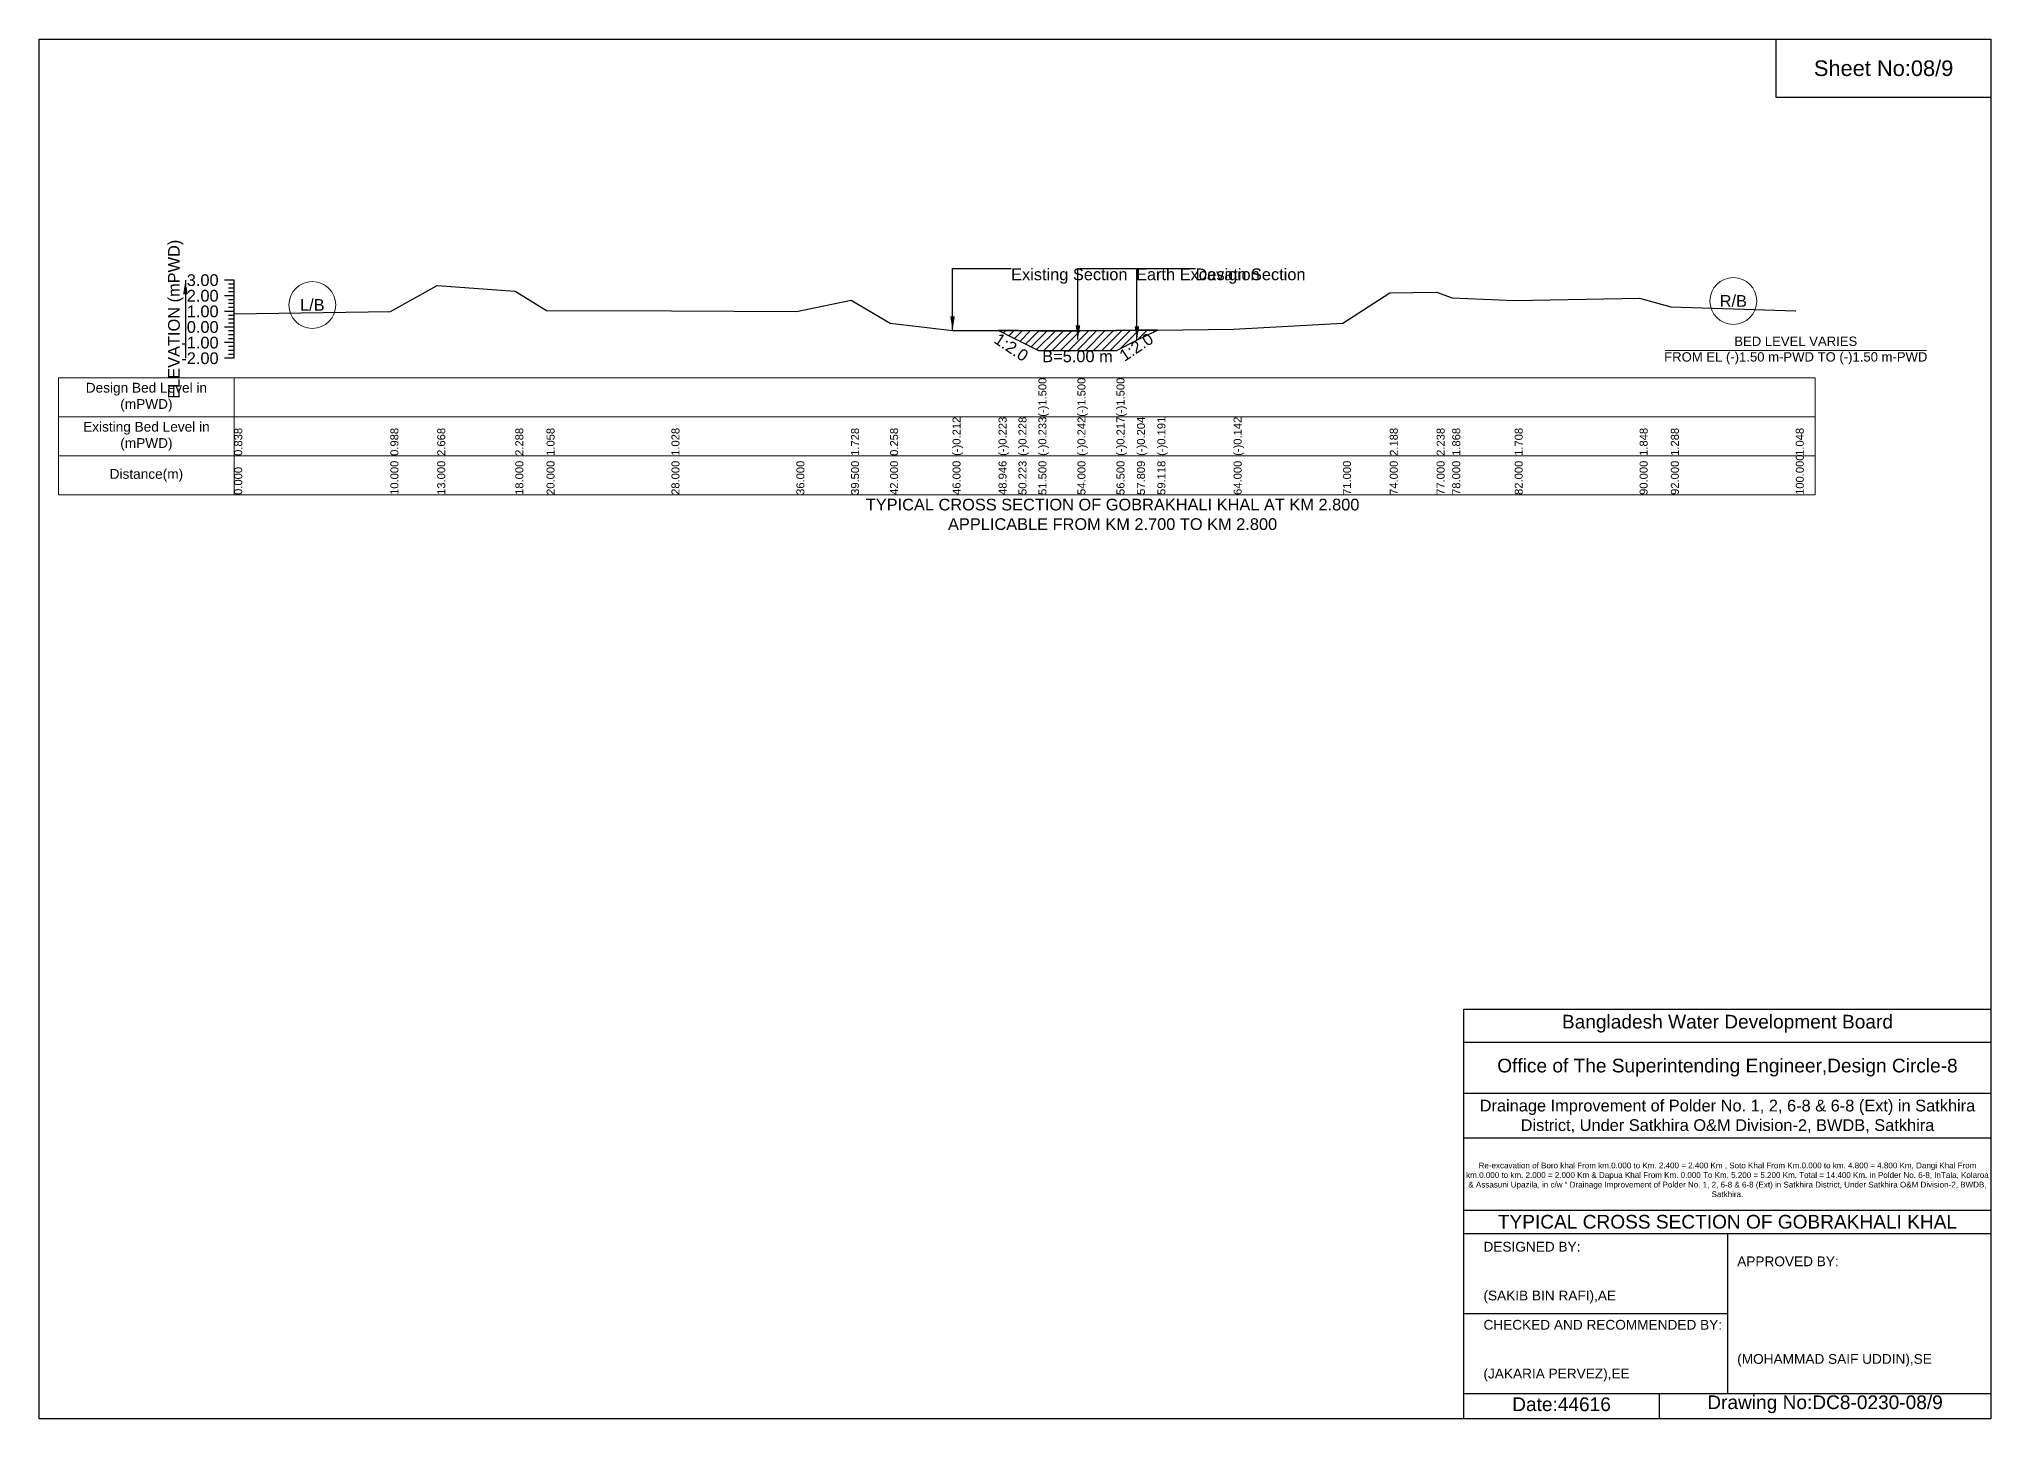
# Model space of a CAD drawing. Header units: inches. Extents: x 91000 to 278000, y -5656 to 20000.
# Drawn here: x 170000 to 178000, y 4344 to 10000 of the extents above; entities that cross this region are included whole.
import ezdxf

# ---------------------------------------------------------------- set-up
doc = ezdxf.new("R2010")
doc.units = ezdxf.units.IN
doc.header["$LTSCALE"] = 7
doc.header["$MEASUREMENT"] = 0
for name, color, linetype, lineweight in [('Cross section Data Border', 7, 'Continuous', 9), ('Cross Section Labels', 7, 'Continuous', 9), ('Existing_Bed_Level for Xsection', 7, 'Continuous', 25)]:
    doc.layers.add(name, color=color, linetype=linetype, lineweight=lineweight)
doc.styles.get("Standard").update_dxf_attribs({"font": 'arial.ttf'})
doc.dimstyles.get("Standard").update_dxf_attribs({"dimtxt": 0.18, "dimasz": 0.18, "dimexe": 0.18, "dimexo": 0.0625, "dimgap": 0.09, "dimtad": 0, "dimtih": 1, "dimtoh": 1, "dimdec": 4, "dimzin": 0, "dimdsep": 46, "dimtxsty": 'Standard', "dimcen": 0.09, "dimadec": 0, "dimazin": 0, "dimtfac": 1, "dimtdec": 4, "dimtofl": 0, "dimtmove": 0, "dimatfit": 3, "dimfxl": 1, "dimtolj": 1, "dimtzin": 0, "dimarcsym": 0})

msp = doc.modelspace()

# ---------------------------------------------------------------- hatches: boundary and pattern name
at = {"layer": 'Existing_Bed_Level for Xsection'}
h = msp.add_hatch(dxfattribs=at)
h.set_pattern_fill('ANSI31', color=256, scale=192, style=0)
h.paths.add_polyline_path([(173932.6, 8805.2), (174014.3, 8764.4), (174096, 8723.5), (174256, 8723.5), (174416, 8723.5), (174499.8, 8765.4), (174583.6, 8807.3), (174499.8, 8806.4), (174416, 8805.6), (174256, 8804), (174096, 8804.6), (174014.3, 8804.9)])

# ---------------------------------------------------------------- linework, layer by layer
for points in [[(170000, 10000), (178000, 10000), (178000, 4344), (170000, 4344)], [(177120, 10000), (178000, 10000), (178000, 9760), (177120, 9760)]]:
    msp.add_lwpolyline(points, close=True)
for points in [[(175840, 4344), (175840, 6024), (178000, 6024)], [(175840, 5888), (178000, 5888)], [(175840, 5680), (178000, 5680)], [(175840, 5496), (178000, 5496)], [(175840, 5200), (178000, 5200)], [(175840, 5104), (178000, 5104)], [(176920, 5104), (176920, 4448)], [(175840, 4776), (176920, 4776)], [(175840, 4448), (178000, 4448)], [(176640, 4448), (176640, 4344)]]:
    msp.add_lwpolyline(points)
at = {"layer": 'Cross section Data Border'}
msp.add_lwpolyline([(170080, 8611.5), (177280, 8611.5), (177280, 8131.5), (170080, 8131.5)], close=True, dxfattribs=at)
for points in [[(170800, 8611.5), (170800, 8131.5)], [(170080, 8451.5), (177280, 8451.5)], [(170080, 8291.5), (177280, 8291.5)]]:
    msp.add_lwpolyline(points, dxfattribs=at)
at = {"layer": 'Cross Section Labels'}
msp.add_lwpolyline([(176664.2, 8723.5), (177735.8, 8723.5)], dxfattribs=at)
for centre in [(171120, 8909.9), (176944, 8926.2)]:
    msp.add_circle(centre, 96, dxfattribs=at)
at = {"layer": 'Existing_Bed_Level for Xsection'}
for points in [[(170800, 9011.5), (170760, 9011.5)], [(170800, 8995.5), (170776, 8995.5)], [(170800, 8979.5), (170776, 8979.5)], [(170800, 8963.5), (170776, 8963.5)], [(170800, 8691.5), (170800, 8755.5), (170800, 8819.5), (170800, 8883.5), (170800, 8947.5), (170800, 9011.5)], [(170800, 8873.1), (171440, 8882.7), (171632, 8990.2), (171952, 8965.9), (172080, 8887.2), (172592, 8885.3), (173104, 8882.7), (173328, 8930.1), (173488, 8836), (173744, 8805.9), (173932.6, 8805.2), (174014.3, 8804.9), (174096, 8804.6), (174096, 8804.6), (174256, 8804), (174256, 8804), (174416, 8805.6), (174416, 8805.6), (174499.8, 8806.4), (174583.6, 8807.3), (174896, 8810.4), (175344, 8836), (175536, 8959.5), (175728, 8962.7), (175792, 8939), (176048, 8928.8), (176560, 8937.8), (176688, 8901.9), (177200, 8886.6)], [(170800, 8947.5), (170760, 8947.5)], [(170800, 8883.5), (170760, 8883.5)], [(170800, 8931.5), (170776, 8931.5)], [(170800, 8915.5), (170776, 8915.5)], [(170800, 8899.5), (170776, 8899.5)], [(170800, 8819.5), (170760, 8819.5)], [(170800, 8867.5), (170776, 8867.5)], [(170800, 8851.5), (170776, 8851.5)], [(170800, 8835.5), (170776, 8835.5)], [(170800, 8803.5), (170776, 8803.5)], [(170800, 8755.5), (170760, 8755.5)], [(170800, 8787.5), (170776, 8787.5)], [(170800, 8771.5), (170776, 8771.5)], [(170800, 8739.5), (170776, 8739.5)], [(170800, 8723.5), (170776, 8723.5)], [(170800, 8691.5), (170760, 8691.5)], [(170800, 8707.5), (170776, 8707.5)]]:
    msp.add_lwpolyline(points, dxfattribs=at)
msp.add_lwpolyline([(173932.6, 8805.2), (174014.3, 8764.4), (174096, 8723.5), (174096, 8723.5), (174256, 8723.5), (174256, 8723.5), (174416, 8723.5), (174416, 8723.5), (174499.8, 8765.4), (174583.6, 8807.3), (174499.8, 8806.4), (174416, 8805.6), (174416, 8805.6), (174256, 8804), (174256, 8804), (174096, 8804.6), (174096, 8804.6), (174014.3, 8804.9)], close=True, dxfattribs=at)

# ---------------------------------------------------------------- texts
at = {"attachment_point": 5}
for s, insert, char_height in [('Sheet No:08/9', (177560, 9880), 64), ('Bangladesh Water Development Board', (176920, 5964), 56), ('Office of The Superintending Engineer,Design Circle-8', (176920, 5784), 56)]:
    msp.add_mtext(s, dxfattribs=dict(at, insert=insert, char_height=char_height))
for s, insert, char_height, width, attachment_point in [('Drainage Improvement of Polder No. 1, 2, 6-8 & 6-8 (Ext) in Satkhira District, Under Satkhira O&M Division-2, BWDB, Satkhira', (176920, 5584), 48, 2240, 5), ('Re-excavation of Boro khal From km.0.000 to Km. 2.400 = 2.400 Km , Soto Khal From Km.0.000 to km. 4.800 = 4.800 Km, Dangi Khal From km.0.000 to km. 2.000 = 2.000 Km & Dapua Khal From Km. 0.000 To Km. 5.200 = 5.200 Km. Total = 14.400 Km. in Polder No. 6-8, InTala, Kolaroa & Assasuni Upazila, in c/w “ Drainage Improvement of Polder No. 1, 2, 6-8 & 6-8 (Ext) in Satkhira District, Under Satkhira O&M Division-2, BWDB, Satkhira.', (176920, 5324), 23.565, 2160, 5), ('TYPICAL CROSS SECTION OF GOBRAKHALI KHAL', (176920, 5152), 56, 2240, 5), ('DESIGNED BY:^J^J^J(SAKIB BIN RAFI),AE', (175920, 4944), 40, 1120, 4), ('APPROVED BY:^J^J^J^J^J^J(MOHAMMAD SAIF UDDIN),SE', (176960, 4784), 40, 1120, 4), ('CHECKED AND RECOMMENDED BY:^J^J^J(JAKARIA PERVEZ),EE', (175920, 4624), 40, 1120, 4), ('Date:44616', (176240, 4404), 56, 1120, 5), ('Drawing No:DC8-0230-08/9', (177320, 4404), 56, 1760, 5)]:
    msp.add_mtext(s, dxfattribs=dict(insert=insert, char_height=char_height, width=width, attachment_point=attachment_point))
at = {"layer": 'Cross section Data Border', "char_height": 40, "width": 640, "attachment_point": 5}
for s, insert in [('Design Bed Level in (mPWD)', (170440, 8531.5)), ('Existing Bed Level in (mPWD)', (170440, 8371.5)), ('Distance(m)', (170440, 8211.5))]:
    msp.add_mtext(s, dxfattribs=dict(at, insert=insert))
at = {"layer": 'Cross Section Labels'}
for s, insert, char_height, attachment_point in [('Existing Section', (173984, 9059.5), 48, 1), ('Earth Excavation', (174496, 9059.5), 48, 1), ('Design Section', (174739.8, 9059.5), 48, 1), ('L/B', (171120, 8909.9), 48, 5), ('R/B', (176944, 8926.2), 48, 5), ('B=5.00 m', (174256, 8723.5), 48, 2), ('BED LEVEL VARIES ^JFROM EL (-)1.50 m-PWD TO (-)1.50 m-PWD', (177200, 8723.5), 38.4, 5), ('TYPICAL CROSS SECTION OF GOBRAKHALI KHAL AT KM 2.800^JAPPLICABLE FROM KM 2.700 TO KM 2.800', (174400, 8051.5), 48, 5)]:
    msp.add_mtext(s, dxfattribs=dict(at, insert=insert, char_height=char_height, attachment_point=attachment_point))
at = {"layer": 'Cross Section Labels', "char_height": 48, "attachment_point": 2}
for insert, rotation in [((173998.3, 8756.4), 326.30993), ((174483.8, 8757.4), 33.69007)]:
    msp.add_mtext('1:2.0', dxfattribs=dict(at, insert=insert, rotation=rotation))
at = {"layer": 'Existing_Bed_Level for Xsection', "rotation": 90}
for s, insert, char_height, attachment_point in [('ELEVATION (mPWD)', (170560, 8851.5), 48, 5), ('(-)1.500', (174096, 8451.5), 32.8, 1), ('(-)1.500', (174256, 8451.5), 32.8, 1), ('(-)1.500', (174416, 8451.5), 32.8, 1), ('0.838', (170800, 8291.5), 32.8, 1), ('0.988', (171440, 8291.5), 32.8, 1), ('2.668', (171632, 8291.5), 32.8, 1), ('2.288', (171952, 8291.5), 32.8, 1), ('1.058', (172080, 8291.5), 32.8, 1), ('1.028', (172592, 8291.5), 32.8, 1), ('1.728', (173328, 8291.5), 32.8, 1), ('0.258', (173488, 8291.5), 32.8, 1), ('(-)0.212', (173744, 8291.5), 32.8, 1), ('(-)0.223', (173932.6, 8291.5), 32.8, 1), ('(-)0.228', (174014.3, 8291.5), 32.8, 1), ('(-)0.233', (174096, 8291.5), 32.8, 1), ('(-)0.242', (174256, 8291.5), 32.8, 1), ('(-)0.217', (174416, 8291.5), 32.8, 1), ('(-)0.204', (174499.8, 8291.5), 32.8, 1), ('(-)0.191', (174583.6, 8291.5), 32.8, 1), ('(-)0.142', (174896, 8291.5), 32.8, 1), ('2.188', (175536, 8291.5), 32.8, 1), ('2.238', (175728, 8291.5), 32.8, 1), ('1.868', (175792, 8291.5), 32.8, 1), ('1.708', (176048, 8291.5), 32.8, 1), ('1.848', (176560, 8291.5), 32.8, 1), ('1.288', (176688, 8291.5), 32.8, 1), ('1.048', (177200, 8291.5), 32.8, 1), ('0.000', (170800, 8131.5), 32.8, 1), ('10.000', (171440, 8131.5), 32.8, 1), ('13.000', (171632, 8131.5), 32.8, 1), ('18.000', (171952, 8131.5), 32.8, 1), ('20.000', (172080, 8131.5), 32.8, 1), ('28.000', (172592, 8131.5), 32.8, 1), ('36.000', (173104, 8131.5), 32.8, 1), ('39.500', (173328, 8131.5), 32.8, 1), ('42.000', (173488, 8131.5), 32.8, 1), ('46.000', (173744, 8131.5), 32.8, 1), ('48.946', (173932.6, 8131.5), 32.8, 1), ('50.223', (174014.3, 8131.5), 32.8, 1), ('51.500', (174096, 8131.5), 32.8, 1), ('54.000', (174256, 8131.5), 32.8, 1), ('56.500', (174416, 8131.5), 32.8, 1), ('57.809', (174499.8, 8131.5), 32.8, 1), ('59.118', (174583.6, 8131.5), 32.8, 1), ('64.000', (174896, 8131.5), 32.8, 1), ('71.000', (175344, 8131.5), 32.8, 1), ('74.000', (175536, 8131.5), 32.8, 1), ('77.000', (175728, 8131.5), 32.8, 1), ('78.000', (175792, 8131.5), 32.8, 1), ('82.000', (176048, 8131.5), 32.8, 1), ('90.000', (176560, 8131.5), 32.8, 1), ('92.000', (176688, 8131.5), 32.8, 1), ('100.000', (177200, 8131.5), 32.8, 1)]:
    msp.add_mtext(s, dxfattribs=dict(at, insert=insert, char_height=char_height, attachment_point=attachment_point))
at = {"layer": 'Existing_Bed_Level for Xsection', "char_height": 48, "attachment_point": 6}
for s, insert in [('3.00', (170736, 9011.5)), ('2.00', (170736, 8947.5)), ('1.00', (170736, 8883.5)), ('0.00', (170736, 8819.5)), ('-1.00', (170736, 8755.5)), ('-2.00', (170736, 8691.5))]:
    msp.add_mtext(s, dxfattribs=dict(at, insert=insert))

# ---------------------------------------------------------------- leaders
at = {"layer": 'Cross Section Labels', "annotation_type": 0, "has_hookline": 1, "hookline_direction": 0}
for points, text_width in [([(173744, 8805.9), (173744, 9059.5), (173983.9, 9059.5)], 467.2), ([(174257.8, 8768.9), (174257.8, 9059.5), (174495.9, 9059.5)], 497), ([(174499.8, 8765.4), (174499.8, 9059.5), (174739.7, 9059.5)], 441.2)]:
    msp.add_leader(points, dimstyle='Standard', override={"dimasz": 57.6}, dxfattribs=dict(at, text_width=text_width))
at = {"layer": 'Existing_Bed_Level for Xsection'}
msp.add_leader([(170600, 9011.5), (170600, 8691.5)], dimstyle='Standard', override={"dimasz": 57.6}, dxfattribs=at)

doc.saveas('drawing.dxf')
